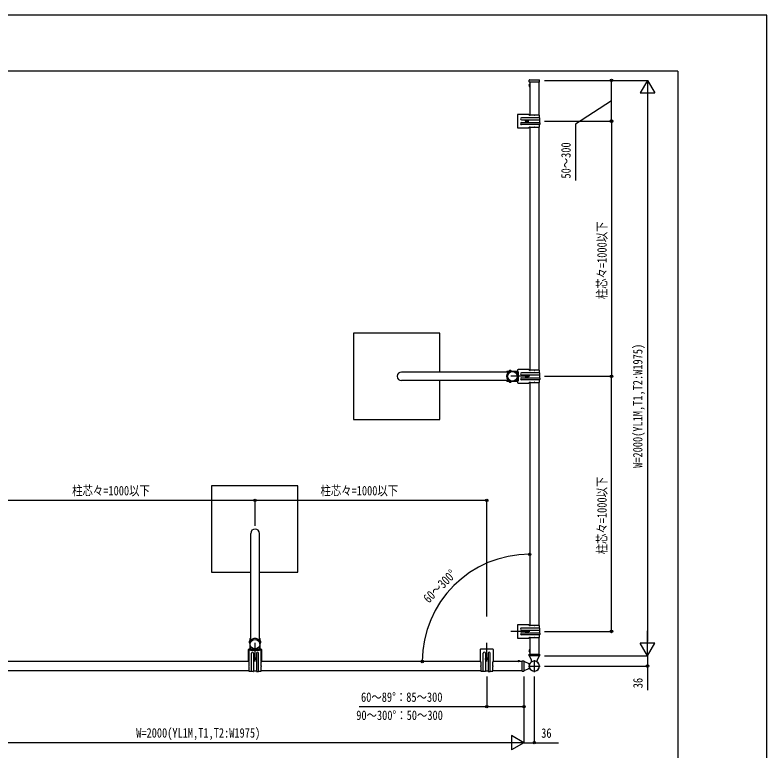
# Model space of a CAD drawing. Units: millimetres, scale not verified. Extents: x -4205 to 4205, y -2970 to 2970.
# Drawn here: x 1593 to 4205, y 412 to 2970 of the extents above; entities that cross this region are included whole.
import ezdxf
from ezdxf.enums import TextEntityAlignment as Align

# ---------------------------------------------------------------- set-up
doc = ezdxf.new("R2010")
doc.units = ezdxf.units.MM
doc.header["$LTSCALE"] = 12
for name, color, linetype in [('0-4_YKK_A1', 4, 'Continuous'), ('0-5_YKK_D', 6, 'Continuous'), ('0-6_YKK_ZWAK', 7, 'Continuous')]:
    doc.layers.add(name, color=color, linetype=linetype)
doc.styles.add('ＭＳ ゴシック', font='')
doc.styles.get('ＭＳ ゴシック').set_extended_font_data('MS Gothic')

msp = doc.modelspace()

# ---------------------------------------------------------------- linework, layer by layer
at = {"layer": '0-4_YKK_A1'}
for p, q in [((3378.54, 2737.32), (3378.95, 2744.06)), ((3379.95, 2745), (3413.59, 2745)), ((3415, 2737.32), (3414.59, 2744.06)), ((3379.52, 2737), (3378.84, 2737)), ((3414.02, 2737), (3379.52, 2737)), ((3380.26, 2730.2), (3380.26, 2720.8)), ((3380.77, 2730.2), (3380.26, 2730.2)), ((3380.77, 2720.8), (3380.26, 2720.8)), ((3380.77, 2737), (3380.77, 2622)), ((3380.77, 2730.2), (3380.77, 2720.8)), ((3380.77, 2727.5), (3380.77, 2723.5)), ((3412.77, 2737), (3412.77, 2622)), ((3414.7, 2737), (3414.02, 2737)), ((3338.27, 2622.5), (3338.27, 2579.5)), ((3378.27, 2624.5), (3340.27, 2624.5)), ((3414.77, 2613), (3352.07, 2613)), ((3378.27, 2624.5), (3380.77, 2622)), ((3381.06, 2622), (3380.77, 2622)), ((3396.06, 2622), (3382.49, 2622)), ((3414.77, 2622), (3397.49, 2622)), ((3414.77, 2613), (3414.77, 2622)), ((3415.77, 2607), (3415.77, 2612)), ((3352.07, 2606), (3414.77, 2606)), ((3352.07, 2596), (3414.77, 2596)), ((3414.77, 2589), (3352.07, 2589)), ((3364.82, 2601), (3377.32, 2601)), ((3369.83, 2600.59), (3369, 2600.59)), ((3372.32, 2601.42), (3373.15, 2601.42)), ((3414.77, 2606), (3414.77, 2596)), ((3414.77, 2580), (3414.77, 2589)), ((3415.77, 2595), (3415.77, 2590)), ((3340.27, 2577.5), (3378.27, 2577.5)), ((3380.77, 2580), (3378.27, 2577.5)), ((3380.77, 2580), (3380.77, 1735.25)), ((3380.77, 2580), (3381.06, 2580)), ((3382.49, 2580), (3396.06, 2580)), ((3397.49, 2580), (3414.77, 2580)), ((3412.77, 2580), (3412.77, 1735.25)), ((3309.06, 1729.25), (2935.73, 1729.25)), ((3301.01, 1732.25), (3338.27, 1732.25)), ((3301.01, 1732.25), (3301.01, 1729.75)), ((3310.05, 1729.75), (3301.01, 1729.75)), ((3307.77, 1729.75), (3307.77, 1732.25)), ((3316.85, 1732.25), (3308.9, 1732.25)), ((3310.8, 1734.33), (3311.73, 1732.46)), ((3311.73, 1732.46), (3312.87, 1731.85)), ((3312.87, 1735.75), (3312.87, 1732.25)), ((3314.02, 1732.46), (3312.87, 1731.85)), ((3314.95, 1734.33), (3314.02, 1732.46)), ((3320.67, 1731.25), (3316.79, 1731.25)), ((3338.27, 1729.75), (3327.42, 1729.75)), ((3336.19, 1725.32), (3338.06, 1724.39)), ((3338.06, 1724.39), (3338.67, 1723.25)), ((3338.27, 1735.75), (3338.27, 1692.75)), ((3338.27, 1698.75), (3338.27, 1729.75)), ((3338.27, 1727.22), (3338.27, 1719.27)), ((3378.27, 1737.75), (3340.27, 1737.75)), ((3340.77, 1729.75), (3340.77, 1698.75)), ((3414.77, 1726.25), (3352.07, 1726.25)), ((3378.27, 1737.75), (3380.77, 1735.25)), ((3381.06, 1735.25), (3380.77, 1735.25)), ((3396.06, 1735.25), (3382.49, 1735.25)), ((3414.77, 1735.25), (3397.49, 1735.25)), ((3414.77, 1726.25), (3414.77, 1735.25)), ((3415.77, 1720.25), (3415.77, 1725.25)), ((3309.06, 1699.25), (2935.73, 1699.25)), ((3301.01, 1698.75), (3310.05, 1698.75)), ((3301.01, 1698.75), (3301.01, 1696.25)), ((3307.77, 1696.25), (3307.77, 1698.75)), ((3380.77, 1714.25), (3315.77, 1714.25)), ((3327.42, 1698.75), (3338.27, 1698.75)), ((3334.77, 1723.25), (3338.27, 1723.25)), ((3334.77, 1705.25), (3338.27, 1705.25)), ((3336.19, 1721.17), (3338.06, 1722.1)), ((3336.19, 1707.33), (3338.06, 1706.4)), ((3336.19, 1703.18), (3338.06, 1704.11)), ((3338.06, 1722.1), (3338.67, 1723.25)), ((3338.06, 1706.4), (3338.67, 1705.25)), ((3338.06, 1704.11), (3338.67, 1705.25)), ((3338.27, 1701.28), (3338.27, 1709.23)), ((3352.07, 1719.25), (3414.77, 1719.25)), ((3352.07, 1709.25), (3414.77, 1709.25)), ((3414.77, 1702.25), (3352.07, 1702.25)), ((3364.82, 1714.25), (3377.32, 1714.25)), ((3369.83, 1713.83), (3369, 1713.83)), ((3372.32, 1714.66), (3373.15, 1714.66)), ((3414.77, 1719.25), (3414.77, 1709.25)), ((3414.77, 1693.25), (3414.77, 1702.25)), ((3415.77, 1708.25), (3415.77, 1703.25)), ((3338.27, 1696.25), (3301.01, 1696.25)), ((3316.85, 1696.25), (3308.9, 1696.25)), ((3310.8, 1694.17), (3311.73, 1696.04)), ((3311.73, 1696.04), (3312.87, 1696.65)), ((3314.02, 1696.04), (3312.87, 1696.65)), ((3312.87, 1692.75), (3312.87, 1696.25)), ((3314.95, 1694.17), (3314.02, 1696.04)), ((3320.67, 1697.25), (3316.79, 1697.25)), ((3340.27, 1690.75), (3378.27, 1690.75)), ((3380.77, 1693.25), (3378.27, 1690.75)), ((3380.77, 1693.25), (3380.77, 848.5)), ((3380.77, 1693.25), (3381.06, 1693.25)), ((3382.49, 1693.25), (3396.06, 1693.25)), ((3397.49, 1693.25), (3414.77, 1693.25)), ((3412.77, 1693.25), (3412.77, 848.5)), ((2411.77, 794.71), (2411.77, 1168.04)), ((2441.77, 794.71), (2441.77, 1168.04)), ((3338.27, 849), (3338.27, 806)), ((3378.27, 851), (3340.27, 851)), ((3414.77, 839.5), (3352.07, 839.5)), ((3378.27, 851), (3380.77, 848.5)), ((3381.06, 848.5), (3380.77, 848.5)), ((3396.06, 848.5), (3382.49, 848.5)), ((3414.77, 848.5), (3397.49, 848.5)), ((3414.77, 839.5), (3414.77, 848.5)), ((3415.77, 833.5), (3415.77, 838.5)), ((3380.77, 827.5), (3315.77, 827.5)), ((3352.07, 832.5), (3414.77, 832.5)), ((3352.07, 822.5), (3414.77, 822.5)), ((3414.77, 815.5), (3352.07, 815.5)), ((3364.82, 827.5), (3377.32, 827.5)), ((3369.83, 827.08), (3369, 827.08)), ((3372.32, 827.91), (3373.15, 827.91)), ((3414.77, 832.5), (3414.77, 822.5)), ((3414.77, 806.5), (3414.77, 815.5)), ((3415.77, 821.5), (3415.77, 816.5)), ((2405.27, 790.9), (2408.77, 790.9)), ((2406.69, 792.97), (2408.56, 792.04)), ((2406.69, 788.82), (2408.56, 789.75)), ((2408.56, 792.04), (2409.17, 790.9)), ((2408.56, 789.75), (2409.17, 790.9)), ((2408.77, 802.76), (2408.77, 765.5)), ((2408.77, 802.76), (2411.27, 802.76)), ((2411.27, 796), (2408.77, 796)), ((2408.77, 786.92), (2408.77, 794.88)), ((2409.77, 783.1), (2409.77, 786.98)), ((2411.27, 793.72), (2411.27, 802.76)), ((2426.77, 723), (2426.77, 788)), ((2442.27, 802.76), (2442.27, 793.72)), ((2442.27, 802.76), (2444.77, 802.76)), ((2444.77, 796), (2442.27, 796)), ((2443.77, 783.1), (2443.77, 786.98)), ((2444.98, 792.04), (2444.37, 790.9)), ((2444.98, 789.75), (2444.37, 790.9)), ((2444.77, 765.5), (2444.77, 802.76)), ((2444.77, 786.92), (2444.77, 794.88)), ((2448.27, 790.9), (2444.77, 790.9)), ((2446.85, 792.97), (2444.98, 792.04)), ((2446.85, 788.82), (2444.98, 789.75)), ((3231.77, 723), (3231.77, 788)), ((3340.27, 804), (3378.27, 804)), ((3380.77, 806.5), (3378.27, 804)), ((3380.77, 806.5), (3380.77, 749)), ((3380.77, 806.5), (3381.06, 806.5)), ((3382.49, 806.5), (3396.06, 806.5)), ((3397.49, 806.5), (3414.77, 806.5)), ((3412.77, 806.5), (3412.77, 749)), ((2403.27, 763.5), (2403.27, 725.5)), ((2448.27, 765.5), (2405.27, 765.5)), ((2445.27, 763), (2408.27, 763)), ((2411.27, 765.5), (2411.27, 776.36)), ((2442.27, 765.5), (2411.27, 765.5)), ((2411.27, 763), (2442.27, 763)), ((2413.8, 765.5), (2421.75, 765.5)), ((2415.7, 767.58), (2416.63, 765.71)), ((2416.63, 765.71), (2417.77, 765.1)), ((2417.77, 769), (2417.77, 765.5)), ((2418.92, 765.71), (2417.77, 765.1)), ((2419.85, 767.58), (2418.92, 765.71)), ((2439.75, 765.5), (2431.79, 765.5)), ((2433.7, 767.58), (2434.63, 765.71)), ((2434.63, 765.71), (2435.77, 765.1)), ((2435.77, 769), (2435.77, 765.5)), ((2436.92, 765.71), (2435.77, 765.1)), ((2437.85, 767.58), (2436.92, 765.71)), ((2442.27, 776.36), (2442.27, 765.5)), ((2450.27, 725.5), (2450.27, 763.5)), ((3208.27, 763.5), (3208.27, 725.5)), ((3253.27, 765.5), (3210.27, 765.5)), ((3255.27, 725.5), (3255.27, 763.5)), ((3380.26, 765.2), (3380.26, 755.8)), ((3380.77, 765.2), (3380.26, 765.2)), ((3380.77, 765.2), (3380.77, 755.8)), ((3380.77, 762.5), (3380.77, 758.5)), ((2414.77, 689), (2414.77, 751.7)), ((2420.52, 732.7), (2433.02, 732.7)), ((2421.77, 751.7), (2421.77, 689)), ((2425.53, 732.28), (2424.7, 732.28)), ((2428.02, 733.11), (2428.85, 733.11)), ((2431.77, 751.7), (2431.77, 689)), ((2438.77, 689), (2438.77, 751.7)), ((3219.77, 689), (3219.77, 751.7)), ((3225.52, 732.7), (3238.02, 732.7)), ((3226.77, 751.7), (3226.77, 689)), ((3230.53, 732.28), (3229.7, 732.28)), ((3233.02, 733.11), (3233.85, 733.11)), ((3236.77, 751.7), (3236.77, 689)), ((3243.77, 689), (3243.77, 751.7)), ((3378.52, 743.3), (3378.57, 748.7)), ((3378.53, 743.46), (3378.52, 743)), ((3378.82, 743), (3378.52, 743)), ((3379.52, 743), (3378.82, 743)), ((3378.87, 749), (3379.57, 749)), ((3414.02, 743), (3379.52, 743)), ((3379.57, 749), (3413.97, 749)), ((3387.08, 727.78), (3379.98, 743)), ((3380.77, 755.8), (3380.26, 755.8)), ((3413.56, 743), (3406.46, 727.78)), ((3413.97, 749), (3414.67, 749)), ((3414.72, 743), (3414.02, 743)), ((3414.72, 743), (3415.02, 743)), ((3414.97, 748.7), (3415.02, 743.3)), ((3415.02, 743.46), (3415.02, 743)), ((2405.77, 723), (1527.77, 723)), ((2405.77, 723), (2403.27, 725.5)), ((2405.77, 723), (2405.77, 722.71)), ((2405.77, 721.29), (2405.77, 707.71)), ((2405.77, 706.29), (2405.77, 689)), ((2450.27, 725.5), (2447.77, 723)), ((3210.77, 723), (2447.77, 723)), ((2447.77, 722.71), (2447.77, 723)), ((2447.77, 707.71), (2447.77, 721.29)), ((2447.77, 689), (2447.77, 706.29)), ((3210.77, 723), (3208.27, 725.5)), ((3210.77, 723), (3210.77, 722.71)), ((3210.77, 721.29), (3210.77, 707.71)), ((3210.77, 706.29), (3210.77, 689)), ((3255.27, 725.5), (3252.77, 723)), ((3354.77, 723), (3252.77, 723)), ((3252.77, 722.71), (3252.77, 723)), ((3252.77, 707.71), (3252.77, 721.29)), ((3252.77, 689), (3252.77, 706.29)), ((3347.97, 723.51), (3338.57, 723.51)), ((3338.57, 723), (3338.57, 723.51)), ((3347.97, 723), (3338.57, 723)), ((3345.27, 723), (3341.27, 723)), ((3347.97, 723), (3347.97, 723.51)), ((3354.77, 724.2), (3354.77, 724.9)), ((3354.77, 689.8), (3354.77, 724.2)), ((3355.07, 725.2), (3360.47, 725.25)), ((3360.77, 724.95), (3360.77, 724.25)), ((3360.77, 724.25), (3360.77, 689.75)), ((3360.77, 723.79), (3380.19, 714.73)), ((3376.26, 707), (3417.29, 707)), ((3385.47, 720.62), (3386.53, 721.77)), ((3396.77, 727.7), (3396.77, 686.3)), ((3407.01, 721.77), (3408.07, 720.62)), ((3410.4, 718.3), (3410.19, 718.12)), ((3410.57, 718.09), (3410.4, 718.3)), ((2405.77, 691), (1527.77, 691)), ((2405.77, 689), (2414.77, 689)), ((2420.77, 688), (2415.77, 688)), ((2431.77, 689), (2421.77, 689)), ((2432.77, 688), (2437.77, 688)), ((2438.77, 689), (2447.77, 689)), ((3210.77, 691), (2447.77, 691)), ((3210.77, 689), (3219.77, 689)), ((3225.77, 688), (3220.77, 688)), ((3236.77, 689), (3226.77, 689)), ((3237.77, 688), (3242.77, 688)), ((3243.77, 689), (3252.77, 689)), ((3354.77, 691), (3252.77, 691)), ((3354.77, 689.1), (3354.77, 689.8)), ((3360.47, 688.75), (3355.07, 688.8)), ((3380.19, 699.27), (3360.77, 690.21)), ((3360.77, 689.75), (3360.77, 689.05)), ((3410.4, 695.7), (3410.19, 695.88)), ((3410.4, 695.7), (3410.59, 695.94))]:
    msp.add_line(p, q, dxfattribs=at)
for points in [[(3378.62, 2727.6), (3380.57, 2726.65), (3381.18, 2725.5)], [(3378.62, 2723.4), (3380.57, 2724.35), (3381.18, 2725.5)], [(3369, 2600.59), (3369, 2601.42), (3369.83, 2601.42)], [(3370.66, 2602.25), (3370.66, 2603.08), (3371.49, 2603.08), (3371.49, 2602.25)], [(3371.49, 2599.76), (3371.49, 2598.93), (3370.66, 2598.93), (3370.66, 2599.76)], [(3373.15, 2601.42), (3373.15, 2600.59), (3372.32, 2600.59)], [(3069.2, 1729.25), (3069.2, 1864.25), (2769.2, 1864.25), (2769.2, 1564.25), (3069.2, 1564.25), (3069.2, 1699.25)], [(3369, 1713.83), (3369, 1714.66), (3369.83, 1714.66)], [(3370.66, 1715.49), (3370.66, 1716.32), (3371.49, 1716.32), (3371.49, 1715.49)], [(3371.49, 1713), (3371.49, 1712.17), (3370.66, 1712.17), (3370.66, 1713)], [(3373.15, 1714.66), (3373.15, 1713.83), (3372.32, 1713.83)], [(2440.77, 1033.57), (2575.77, 1033.57), (2575.77, 1333.57), (2275.77, 1333.57), (2275.77, 1033.57), (2410.77, 1033.57)], [(3369, 827.08), (3369, 827.91), (3369.83, 827.91)], [(3370.66, 828.74), (3370.66, 829.57), (3371.49, 829.57), (3371.49, 828.74)], [(3371.49, 826.25), (3371.49, 825.42), (3370.66, 825.42), (3370.66, 826.25)], [(3373.15, 827.91), (3373.15, 827.08), (3372.32, 827.08)], [(2447.77, 723), (2447.77, 763), (2405.77, 763), (2405.77, 723)], [(3378.62, 762.6), (3380.57, 761.65), (3381.18, 760.5)], [(3378.62, 758.4), (3380.57, 759.35), (3381.18, 760.5)], [(2424.7, 732.28), (2424.7, 733.11), (2425.53, 733.11)], [(2426.36, 733.94), (2426.36, 734.77), (2427.19, 734.77), (2427.19, 733.94)], [(2427.19, 731.45), (2427.19, 730.62), (2426.36, 730.62), (2426.36, 731.45)], [(2428.85, 733.11), (2428.85, 732.28), (2428.02, 732.28)], [(3229.7, 732.28), (3229.7, 733.11), (3230.53, 733.11)], [(3231.36, 733.94), (3231.36, 734.77), (3232.19, 734.77), (3232.19, 733.94)], [(3232.19, 731.45), (3232.19, 730.62), (3231.36, 730.62), (3231.36, 731.45)], [(3233.85, 733.11), (3233.85, 732.28), (3233.02, 732.28)], [(3341.17, 725.15), (3342.12, 723.21), (3343.27, 722.59)], [(3345.37, 725.15), (3344.42, 723.21), (3343.27, 722.59)], [(3411.38, 717.01), (3411.35, 717.03), (3410.19, 718.12)], [(3411.4, 716.97), (3411.39, 716.98), (3411.38, 717), (3411.38, 717), (3411.38, 717.01), (3411.38, 717.01), (3411.38, 717.01)], [(3410.19, 695.88), (3411.35, 696.97), (3411.38, 696.99)], [(3411.38, 696.99), (3411.38, 696.99), (3411.38, 697), (3411.38, 697), (3411.4, 697.03)]]:
    msp.add_lwpolyline(points, dxfattribs=at)
for centre in [(3371.07, 2601), (3371.07, 1714.25), (3371.07, 827.5), (2426.77, 732.7), (3231.77, 732.7)]:
    msp.add_circle(centre, 4.25, dxfattribs=at)
for centre, radius, start, end in [((3379.95, 2744), 1, 90, 176.5), ((3413.59, 2744), 1, 3.5, 90), ((3384.82, 2725.5), 6.55, 134.12696, 225.87304), ((3378.84, 2737.3), 0.3, 176.5, 270), ((3414.7, 2737.3), 0.3, 270, 3.5), ((3340.27, 2622.5), 2, 90, 180), ((3352.07, 2609.5), 3.5, 90, 270), ((3381.77, 2622.7), 1, 224.427, 315.573), ((3396.77, 2622.7), 1, 224.427, 315.573), ((3414.77, 2612), 1, 0, 90), ((3352.07, 2592.5), 3.5, 90, 270), ((3369.83, 2602.25), 0.83, 270, 0), ((3369.83, 2599.76), 0.83, 0, 90), ((3372.32, 2602.25), 0.83, 180, 270), ((3372.32, 2599.76), 0.83, 90, 180), ((3414.77, 2607), 1, 270, 0), ((3414.77, 2595), 1, 0, 90), ((3414.77, 2590), 1, 270, 0), ((3340.27, 2579.5), 2, 180, 270), ((3381.77, 2579.3), 1, 44.427, 135.573), ((3396.77, 2579.3), 1, 44.427, 135.573), ((3312.87, 1729.45), 5.3, 36.68934, 143.31066), ((3308.9, 1732.52), 0.274, 142.28591, 270), ((3316.85, 1732.52), 0.274, 270, 37.71409), ((3341.07, 1723.25), 5.3, 126.68934, 233.31066), ((3338, 1727.22), 0.274, 0, 127.71409), ((3340.27, 1735.75), 2, 90, 180), ((3338.27, 1729.75), 2.5, 0, 90), ((3352.07, 1722.75), 3.5, 90, 270), ((3381.77, 1735.95), 1, 224.427, 315.573), ((3396.77, 1735.95), 1, 224.427, 315.573), ((3414.77, 1725.25), 1, 0, 90), ((3341.07, 1705.25), 5.3, 126.68934, 233.31066), ((3338, 1719.27), 0.274, 232.28591, 0), ((3338, 1709.23), 0.274, 0, 127.71409), ((3338, 1701.28), 0.274, 232.28591, 0), ((3338.27, 1698.75), 2.5, 270, 0), ((3352.07, 1705.75), 3.5, 90, 270), ((3369.83, 1715.49), 0.83, 270, 0), ((3369.83, 1713), 0.83, 0, 90), ((3372.32, 1715.49), 0.83, 180, 270), ((3372.32, 1713), 0.83, 90, 180), ((3414.77, 1720.25), 1, 270, 0), ((3414.77, 1708.25), 1, 0, 90), ((3414.77, 1703.25), 1, 270, 0), ((3312.87, 1699.05), 5.3, 216.68934, 323.31066), ((3308.9, 1695.98), 0.274, 90, 217.71409), ((3316.85, 1695.98), 0.274, 322.28591, 90), ((3340.27, 1692.75), 2, 180, 270), ((3381.77, 1692.55), 1, 44.427, 135.573), ((3396.77, 1692.55), 1, 44.427, 135.573), ((3340.27, 849), 2, 90, 180), ((3352.07, 836), 3.5, 90, 270), ((3381.77, 849.2), 1, 224.427, 315.573), ((3396.77, 849.2), 1, 224.427, 315.573), ((3414.77, 838.5), 1, 0, 90), ((3352.07, 819), 3.5, 90, 270), ((3369.83, 828.74), 0.83, 270, 0), ((3369.83, 826.25), 0.83, 0, 90), ((3372.32, 828.74), 0.83, 180, 270), ((3372.32, 826.25), 0.83, 90, 180), ((3414.77, 833.5), 1, 270, 0), ((3414.77, 821.5), 1, 0, 90), ((3414.77, 816.5), 1, 270, 0), ((2411.57, 790.9), 5.3, 126.68934, 233.31066), ((2408.5, 794.88), 0.274, 0, 127.71409), ((2408.5, 786.92), 0.274, 232.28591, 0), ((2445.05, 794.88), 0.274, 52.28591, 180), ((2445.05, 786.92), 0.274, 180, 307.71409), ((2441.97, 790.9), 5.3, 306.68934, 53.31066), ((3340.27, 806), 2, 180, 270), ((3381.77, 805.8), 1, 44.427, 135.573), ((3396.77, 805.8), 1, 44.427, 135.573), ((2405.27, 763.5), 2, 90, 180), ((2411.27, 765.5), 2.5, 180, 270), ((2417.77, 762.7), 5.3, 36.68934, 143.31066), ((2413.8, 765.77), 0.274, 142.28591, 270), ((2421.75, 765.77), 0.274, 270, 37.71409), ((2435.77, 762.7), 5.3, 36.68934, 143.31066), ((2431.79, 765.77), 0.274, 142.28591, 270), ((2439.75, 765.77), 0.274, 270, 37.71409), ((2442.27, 765.5), 2.5, 270, 0), ((2448.27, 763.5), 2, 0, 90), ((3210.27, 763.5), 2, 90, 180), ((3253.27, 763.5), 2, 0, 90), ((3384.82, 760.5), 6.55, 134.12696, 225.87304), ((2418.27, 751.7), 3.5, 0, 180), ((2425.53, 733.94), 0.83, 270, 0), ((2425.53, 731.45), 0.83, 0, 90), ((2428.02, 733.94), 0.83, 180, 270), ((2428.02, 731.45), 0.83, 90, 180), ((2435.27, 751.7), 3.5, 0, 180), ((3223.27, 751.7), 3.5, 0, 180), ((3230.53, 733.94), 0.83, 270, 0), ((3230.53, 731.45), 0.83, 0, 90), ((3233.02, 733.94), 0.83, 180, 270), ((3233.02, 731.45), 0.83, 90, 180), ((3240.27, 751.7), 3.5, 0, 180), ((3378.82, 743.3), 0.3, 179.5, 270), ((3378.87, 748.7), 0.3, 90, 179.5), ((3414.67, 748.7), 0.3, 0.5, 90), ((3414.72, 743.3), 0.3, 270, 0.5), ((2405.07, 722), 1, 314.427, 45.573), ((2405.07, 707), 1, 314.427, 45.573), ((2448.47, 722), 1, 134.427, 225.573), ((2448.47, 707), 1, 134.427, 225.573), ((3210.07, 722), 1, 314.427, 45.573), ((3210.07, 707), 1, 314.427, 45.573), ((3253.47, 722), 1, 134.427, 225.573), ((3253.47, 707), 1, 134.427, 225.573), ((3343.27, 718.95), 6.55, 44.12696, 135.87304), ((3355.07, 724.9), 0.3, 90.5, 180), ((3360.47, 724.95), 0.3, 0, 90.5), ((3378.53, 722.13), 6, 245, 320.33515), ((3396.77, 707), 18, 155.93932, 204.06068), ((3396.77, 707), 17.7, 129.66485, 50.33515), ((3396.77, 707), 17.43, 39.66485, 320.33515), ((3380.06, 714.46), 0.3, 335.93932, 65), ((3381.64, 725.24), 6, 324.57174, 25), ((3411.9, 725.24), 6, 155, 215.42826), ((3408.8, 718.95), 3.23, 323.10536, 327.9839), ((3396.77, 707), 17.7, 325.71084, 34.28916), ((2415.77, 689), 1, 180, 270), ((2420.77, 689), 1, 270, 0), ((2432.77, 689), 1, 180, 270), ((2437.77, 689), 1, 270, 0), ((3220.77, 689), 1, 180, 270), ((3225.77, 689), 1, 270, 0), ((3237.77, 689), 1, 180, 270), ((3242.77, 689), 1, 270, 0), ((3355.07, 689.1), 0.3, 180, 269.5), ((3360.47, 689.05), 0.3, 269.5, 0), ((3378.53, 691.87), 6, 39.66485, 115), ((3380.06, 699.54), 0.3, 295, 24.06068), ((3408.8, 695.05), 3.23, 32.0161, 36.89464)]:
    msp.add_arc(centre, radius, start, end, dxfattribs=at)
for centre, major_axis, ratio, start_param, end_param in [((2935.73, 1714.25), (-15.53, 0), 0.965873, 4.712389, 7.8539816), ((3316.79, 1714.25), (0, -17), 0.965882, 3.1415927, 6.2831853), ((2426.77, 1168.04), (0, 15.53), 0.965873, 4.712389, 7.8539816), ((2426.77, 786.98), (17, 0), 0.965882, 6.2831853, 9.424778)]:
    msp.add_ellipse(centre, major_axis=major_axis, ratio=ratio, start_param=start_param, end_param=end_param, dxfattribs=at)
for centre, major_axis in [((3320.67, 1714.25), (0, -17)), ((2426.77, 783.1), (17, 0))]:
    msp.add_ellipse(centre, major_axis=major_axis, ratio=0.965882, dxfattribs=at)
at = {"layer": '0-5_YKK_D'}
for p, q in [((3432.77, 2743), (3791.02, 2743)), ((3432.77, 2743), (3666.02, 2743)), ((3665.02, 2601), (3665.02, 2743)), ((3790.02, 2743), (3765.02, 2699.7)), ((3790.02, 2743), (3815.02, 2699.7)), ((3790.02, 2743), (3790.02, 2656.4)), ((3765.02, 2699.7), (3815.02, 2699.7)), ((3790.02, 2693), (3790.02, 793)), ((3432.77, 2601), (3666.02, 2601)), ((3432.77, 2601), (3666.02, 2601)), ((3665.02, 2601), (3665.02, 1714.25)), ((3432.77, 1714.25), (3666.02, 1714.25)), ((3432.77, 1714.25), (3666.02, 1714.25)), ((3665.02, 827.5), (3665.02, 1714.25)), ((1506.77, 1283.57), (2426.77, 1283.57)), ((2426.77, 1194.84), (2426.77, 1284.57)), ((2426.77, 1203.57), (2426.77, 1284.57)), ((2426.77, 1283.57), (3231.77, 1283.57)), ((3231.77, 879), (3231.77, 1284.57)), ((3432.77, 827.5), (3666.02, 827.5)), ((3790.02, 743), (3790.02, 829.6)), ((3790.02, 743), (3765.02, 786.3)), ((3815.02, 786.3), (3765.02, 786.3)), ((3790.02, 743), (3815.02, 786.3)), ((3432.77, 743), (3791.02, 743)), ((3432.77, 707), (3791.02, 707)), ((3231.77, 671), (3231.77, 565)), ((3360.77, 671), (3360.77, 440)), ((3360.77, 671), (3360.77, 565)), ((3396.77, 671), (3396.77, 440)), ((3360.77, 441), (3317.47, 466)), ((3317.47, 466), (3317.47, 416)), ((3310.77, 441), (1410.77, 441)), ((3360.77, 441), (3274.17, 441)), ((3360.77, 441), (3317.47, 416))]:
    msp.add_line(p, q, dxfattribs=at)
for points in [[(3665.02, 2672), (3540.02, 2591), (3540.02, 2394.6)], [(3790.02, 743), (3790.02, 707), (3790.02, 623.2)], [(3360.77, 566), (3231.77, 566), (2787.97, 566)], [(3360.77, 441), (3396.77, 441), (3480.57, 441)]]:
    msp.add_lwpolyline(points, dxfattribs=at)
for centre in [(3665.02, 2743), (3665.02, 2601), (3665.02, 2601), (3665.02, 1714.25), (3665.02, 1714.25), (2426.77, 1283.57), (2426.77, 1283.57), (3231.77, 1283.57), (3380.77, 1096), (3665.02, 827.5), (3007.77, 723), (3790.02, 707), (3231.77, 566), (3360.77, 566), (3396.77, 441)]:
    msp.add_circle(centre, 4.25, dxfattribs=at)
msp.add_arc((3380.77, 723), 373, 90.00001, 180, dxfattribs=at)
at = {"layer": '0-6_YKK_ZWAK'}
for q in [(-3904.98, 2775), (3895.02, -2525)]:
    msp.add_line((3895.02, 2775), q, dxfattribs=at)
msp.add_lwpolyline([(-4205, -2970), (4205, -2970), (4205, 2970), (-4205, 2970)], close=True, dxfattribs=at)

# ---------------------------------------------------------------- texts
at = {"layer": '0-5_YKK_D', "style": 'ＭＳ ゴシック', "width": 0.8}
for s, rotation, p in [('50～300', 90, (3533.02, 2401.6)), ('柱芯々=1000以下', 90, (3658.02, 1982.42)), ('W=2000(YL1M,T1,T2:W1975)', 90, (3782.31, 1396.2)), ('柱芯々=1000以下', 90, (3658.02, 1095.67)), ('60～300°', 45, (3037.4, 917.03)), ('36', 90, (3783.02, 630.2))]:
    msp.add_text(s, height=32.99, rotation=rotation, dxfattribs=at).set_placement(p, align=Align.BOTTOM_LEFT)
for s, p in [('柱芯々=1000以下', (1791.57, 1290.57)), ('柱芯々=1000以下', (2654.07, 1290.57)), ('60～89°：85～300', (2794.97, 573)), ('90～300°：50～300', (2778.38, 509.86)), ('W=2000(YL1M,T1,T2:W1975)', (2013.97, 448.71)), ('36', (3420.77, 448))]:
    msp.add_text(s, height=32.99, dxfattribs=at).set_placement(p, align=Align.BOTTOM_LEFT)

doc.saveas('drawing.dxf')
